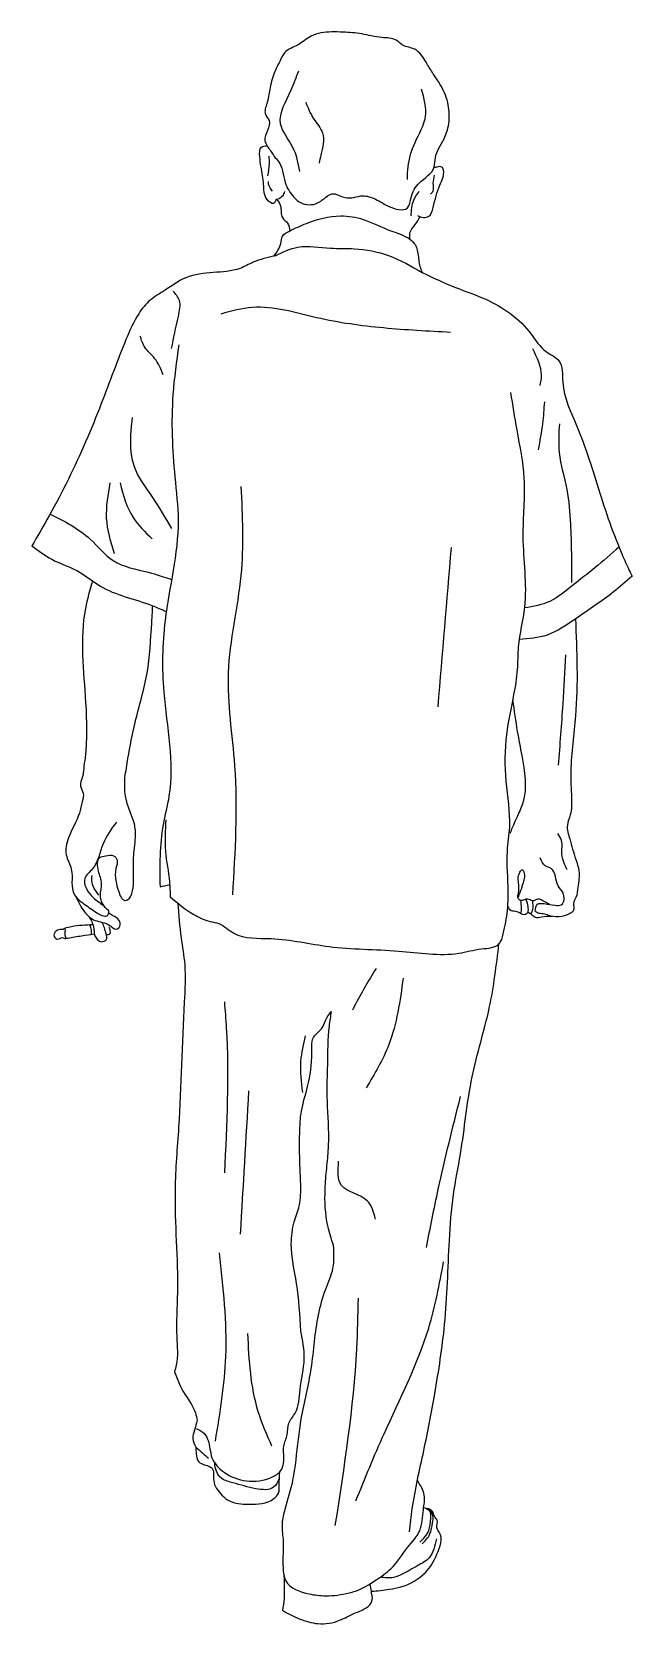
# Model space of a CAD drawing. Header units: metres. Extents: x -309 to 349, y -1 to 1744.
import ezdxf

# ---------------------------------------------------------------- set-up
doc = ezdxf.new("R2010")
doc.units = ezdxf.units.M
doc.layers.add('ceco.net 237', color=7, linetype='Continuous')

msp = doc.modelspace()

# ---------------------------------------------------------------- linework, layer by layer
at = {"layer": 'ceco.net 237'}
for points, knots in [([(-21.9, 1562.7), (-26.3, 1567.1), (-31.7, 1576.8), (-33.8, 1590.9), (-37.5, 1601.1), (-43.7, 1607.1), (-47.8, 1615), (-59, 1626.8), (-43.6, 1643), (-55.7, 1654.3), (-50.2, 1666.8), (-48.4, 1681.5), (-44.5, 1697.6), (-37.7, 1710.2), (-32.1, 1723.8), (-16.5, 1728.6), (-2.3, 1741.6), (16, 1744.1), (34.5, 1743.3), (53.2, 1742.3), (71.8, 1736.6), (88.8, 1737.4), (98.1, 1727.1), (113.4, 1726.4), (122.2, 1711.9), (130, 1698.7), (139.7, 1684.9), (147.8, 1667.2), (149.3, 1645.9), (143.6, 1625.2), (132.1, 1610.5), (133.2, 1590.2), (115, 1580.4), (106.2, 1565.2), (104, 1545), (80.4, 1551.9), (67.5, 1561.7), (52.6, 1565.3), (40.4, 1560.6), (30.2, 1563), (20.8, 1567.9), (11.6, 1561.7), (1.3, 1552.7), (-14.4, 1554.7), (-20.3, 1561), (-21.9, 1562.7)], [0, 0, 0, 0, 18.546892, 31.819863, 42.979491, 49.93202, 57.338814, 70.089557, 92.77522, 100.559838, 112.703079, 128.147064, 146.885335, 161.02228, 171.750013, 188.938224, 206.129284, 228.851655, 241.381034, 262.133112, 284.426648, 300.334539, 309.286877, 323.545747, 342.180421, 355.380747, 370.620864, 392.373746, 412.945495, 433.224568, 455.841854, 466.255377, 490.245794, 508.230822, 520.418075, 541.554169, 559.702762, 573.951554, 584.169114, 597.924993, 604.261203, 614.127498, 627.187136, 645.891454, 653.007147, 653.007147, 653.007147, 653.007147]), ([(-15.3, 1590.9), (-17, 1599.8), (-20.7, 1618.3), (-44.5, 1645.1), (-25.9, 1675.4), (-19.1, 1694.2), (-16.6, 1701.2)], [0, 0, 0, 0, 27.2473, 56.63249, 95.366448, 117.989952, 117.989952, 117.989952, 117.989952]), ([(117.5, 1681.4), (120.4, 1671), (126.3, 1650.3), (109.8, 1623.5), (102.4, 1600.4), (102.2, 1586.6), (102.2, 1581.9)], [0, 0, 0, 0, 30.936718, 61.851254, 89.098557, 103.143659, 103.143659, 103.143659, 103.143659]), ([(-8.9, 1666.7), (-6.4, 1660.4), (-1.6, 1648.5), (13.8, 1632.1), (8.6, 1613.5), (6.4, 1602.7), (5.8, 1599.8)], [0, 0, 0, 0, 20.541676, 38.597118, 62.907344, 72.039043, 72.039043, 72.039043, 72.039043]), ([(-40.9, 1560.8), (-41.8, 1558.6), (-43.9, 1553.3), (-55.5, 1562.6), (-54.1, 1577.3), (-57.7, 1593.5), (-59.3, 1606), (-59.9, 1618.3), (-53.6, 1618.7), (-51.2, 1618.8)], [0, 0, 0, 0, 5.856995, 14.069078, 31.051286, 50.256065, 61.950488, 72.30343, 78.73763, 78.73763, 78.73763, 78.73763]), ([(-50.3, 1586), (-49.5, 1590.4), (-48.2, 1597.5), (-48.7, 1604.7), (-48.9, 1607.4)], [0, 0, 0, 0, 13.32817, 21.507412, 21.507412, 21.507412, 21.507412]), ([(113.4, 1542.7), (115.6, 1541.6), (119.5, 1539.8), (128.2, 1541.4), (132.3, 1556.9), (135.6, 1573.1), (144, 1587.5), (140.4, 1596.8), (135.5, 1595.6), (132.7, 1595.1), (131.5, 1594.8)], [0, 0, 0, 0, 7.046951, 12.875227, 23.719005, 49.23807, 66.277653, 69.930684, 74.883333, 78.674649, 78.674649, 78.674649, 78.674649]), ([(-45.4, 1569.2), (-47.2, 1571.7), (-49.4, 1574.9), (-49.8, 1578.7), (-49.8, 1579.6)], [0, 0, 0, 0, 8.882028, 11.422769, 11.422769, 11.422769, 11.422769]), ([(132, 1586.9), (131.2, 1584), (129.7, 1578.2), (131.8, 1570.1), (128.8, 1566.9), (127.8, 1565.9)], [0, 0, 0, 0, 9.271819, 17.932649, 21.991232, 21.991232, 21.991232, 21.991232]), ([(-40.9, 1560.8), (-38.7, 1557.7), (-34.8, 1551.8), (-37.1, 1540.5), (-27.5, 1534.5), (-26.6, 1528.8), (-26.4, 1525.7)], [0, 0, 0, 0, 7.841148, 20.83109, 29.106968, 37.874485, 37.874485, 37.874485, 37.874485]), ([(-32.2, 1568.9), (-32.7, 1567), (-33.9, 1563.3), (-37.3, 1561.4), (-39.1, 1560.4)], [0, 0, 0, 0, 5.504602, 11.370795, 11.370795, 11.370795, 11.370795]), ([(106.5, 1542.2), (106.9, 1548.1), (107.6, 1557.9), (113.2, 1565.9), (115.4, 1569.1)], [0, 0, 0, 0, 17.323994, 28.865814, 28.865814, 28.865814, 28.865814]), ([(-43.8, 1498), (-40.6, 1502.2), (-35.7, 1508.8), (-35.6, 1521.1), (-23, 1527.4), (-3.2, 1536.5), (24.9, 1544.4), (57, 1538.8), (80.1, 1526.4), (100.2, 1520.8), (111.8, 1511.5), (114.7, 1499.5), (115.2, 1488.4), (117.8, 1482.3), (118.7, 1480.1)], [0, 0, 0, 0, 15.594071, 24.137806, 33.484888, 53.87703, 92.423307, 117.304885, 149.819978, 170.419273, 179.39744, 192.790605, 205.608819, 212.638001, 212.638001, 212.638001, 212.638001]), ([(105.4, 1516.4), (105.1, 1518.6), (104.1, 1524.7), (111.4, 1532.1), (114.7, 1538.2), (116.4, 1541.4)], [0, 0, 0, 0, 7.516692, 17.783575, 28.585989, 28.585989, 28.585989, 28.585989]), ([(-42.5, 1498.3), (-34.2, 1502.3), (-15.1, 1511.7), (15.3, 1505.7), (48.4, 1507.1), (83.7, 1500.5), (106.7, 1487.1), (118.7, 1480.1)], [0, 0, 0, 0, 26.849323, 62.575503, 88.654326, 126.780103, 168.088408, 168.088408, 168.088408, 168.088408]), ([(-42.5, 1498.3), (-50.6, 1496.4), (-64, 1493.4), (-84.6, 1481.4), (-110.4, 1480.3), (-139.9, 1477.3), (-160.7, 1461.5), (-179.9, 1450.7), (-195, 1432.1), (-211.8, 1393.3), (-233.8, 1331.5), (-261.5, 1266.9), (-288.4, 1215.6), (-302.4, 1191.6), (-308.9, 1180.5)], [0, 0, 0, 0, 24.969821, 40.887169, 70.484927, 100.956363, 127.654579, 147.190749, 166.667025, 198.140921, 273.418131, 363.785499, 408.51172, 447.178429, 447.178429, 447.178429, 447.178429]), ([(118.7, 1480.1), (130.8, 1474.3), (153.6, 1463.4), (197.3, 1449.1), (232.7, 1424.4), (250.3, 1393.3), (273.6, 1384.2), (270.2, 1349.1), (293.3, 1304.7), (312.7, 1237.9), (331.8, 1182.4), (345.9, 1152.9), (348.7, 1147.2)], [0, 0, 0, 0, 40.245864, 75.65882, 138.343168, 163.516787, 180.957772, 204.606665, 254.587558, 332.76012, 411.613826, 430.649802, 430.649802, 430.649802, 430.649802]), ([(-155.8, 1396.8), (-153.5, 1408.2), (-150.1, 1425.3), (-144.5, 1448.5), (-151.3, 1456.4), (-154.1, 1459.7)], [0, 0, 0, 0, 35.871316, 53.460986, 65.714676, 65.714676, 65.714676, 65.714676]), ([(149.8, 1414.4), (125.2, 1415.7), (76, 1418.3), (4.2, 1428), (-55.6, 1447.3), (-90.2, 1437.7), (-101.8, 1434.5)], [0, 0, 0, 0, 73.521529, 147.745297, 218.783444, 254.198765, 254.198765, 254.198765, 254.198765]), ([(-165.1, 1368), (-167.6, 1374.4), (-172.2, 1385.8), (-185.9, 1396.5), (-188.8, 1406), (-190.2, 1410.3)], [0, 0, 0, 0, 20.184624, 36.42901, 49.597478, 49.597478, 49.597478, 49.597478]), ([(-147.9, 1400.8), (-150.5, 1382.6), (-157.3, 1334.6), (-154.4, 1270), (-144.2, 1187.4), (-165.6, 1109.6), (-167.1, 1008.4), (-150.2, 932.7), (-169.3, 863.2), (-168.8, 829.8), (-168.5, 807)], [0, 0, 0, 0, 55.286301, 145.167232, 193.080651, 303.552457, 382.015901, 496.385037, 528.32156, 596.171164, 596.171164, 596.171164, 596.171164]), ([(239.4, 1396.6), (244.3, 1387.1), (251, 1373.9), (248.2, 1359.9), (247.4, 1356.1)], [0, 0, 0, 0, 30.586391, 42.237564, 42.237564, 42.237564, 42.237564]), ([(206, 749), (208, 757.5), (212.1, 774.8), (213.9, 807.4), (210, 840), (217, 880.2), (209.1, 922.8), (209.3, 971.8), (218.6, 1012), (223.9, 1044), (223.4, 1076.4), (236.4, 1124.1), (226.1, 1186.2), (233.9, 1251.3), (222.9, 1303.6), (218, 1335), (215.8, 1348.7)], [0, 0, 0, 0, 26.188701, 53.280592, 97.291305, 124.056498, 174.317937, 225.707404, 269.972071, 297.894726, 322.741254, 366.703222, 444.1828, 507.941499, 561.557643, 603.255794, 603.255794, 603.255794, 603.255794]), ([(252.5, 1338.5), (252, 1330.5), (250.8, 1312.8), (247.5, 1295.5), (245.7, 1285.9)], [0, 0, 0, 0, 23.959029, 53.006438, 53.006438, 53.006438, 53.006438]), ([(-155.5, 1199.6), (-162.2, 1211), (-175.7, 1233.9), (-204, 1270.5), (-200.6, 1302.9), (-198.6, 1321.3)], [0, 0, 0, 0, 39.92396, 80.039496, 133.288591, 133.288591, 133.288591, 133.288591]), ([(282.5, 1140.3), (282.6, 1161.7), (282.6, 1195.7), (278.6, 1243.5), (267.5, 1279.4), (268.7, 1303.9), (269.3, 1314.4)], [0, 0, 0, 0, 64.16808, 102.069391, 143.614442, 175.185227, 175.185227, 175.185227, 175.185227]), ([(-218.5, 1171.9), (-222.4, 1184.8), (-230, 1210.3), (-225.3, 1236.6), (-223, 1249.4)], [0, 0, 0, 0, 39.981702, 78.686602, 78.686602, 78.686602, 78.686602]), ([(-212.2, 1249.4), (-208.7, 1236.1), (-202.5, 1212.3), (-184.8, 1195.6), (-177.1, 1188.3)], [0, 0, 0, 0, 40.495209, 71.780103, 71.780103, 71.780103, 71.780103]), ([(-88.8, 798.1), (-85.9, 845.2), (-81, 926.5), (-100.8, 1043.5), (-74.7, 1144.5), (-78, 1213), (-79.5, 1245.5)], [0, 0, 0, 0, 141.432051, 243.672234, 351.216914, 448.583247, 448.583247, 448.583247, 448.583247]), ([(-288.8, 1215.4), (-273.3, 1207.5), (-247.4, 1194.4), (-220.7, 1159.1), (-185.3, 1153.5), (-164.1, 1146.4), (-155.8, 1143.6)], [0, 0, 0, 0, 51.907851, 86.121275, 126.917533, 153.561109, 153.561109, 153.561109, 153.561109]), ([(-308.9, 1180.5), (-301.8, 1175.2), (-285.5, 1163.1), (-257.3, 1154.4), (-226, 1127.8), (-190.6, 1121.4), (-166.8, 1110.8), (-161.6, 1108.5)], [0, 0, 0, 0, 26.343925, 60.655375, 86.671305, 147.659288, 164.681005, 164.681005, 164.681005, 164.681005]), ([(334.2, 1179.2), (325.7, 1171.6), (309.2, 1156.7), (283.6, 1137.7), (260.1, 1117.4), (240.6, 1114.1), (231, 1112.5)], [0, 0, 0, 0, 34.33782, 66.357826, 96.393923, 124.826167, 124.826167, 124.826167, 124.826167]), ([(-242.4, 1142.1), (-245.4, 1132.1), (-258, 1089), (-249.4, 1022.9), (-248.3, 964.4), (-252.1, 937.4), (-252.8, 927), (-257.7, 917.8), (-251, 909.3), (-254.2, 898.9), (-257.3, 882), (-268.7, 864.8), (-273.7, 842.1), (-261.5, 823.4), (-268, 802.6), (-254.5, 789.7), (-245.3, 783.9), (-236.9, 777.4), (-231.5, 774.9), (-224.8, 774.5), (-224.7, 778.4), (-224.7, 780.5)], [0, 0, 0, 0, 31.102331, 134.225462, 194.773438, 206.96589, 215.372909, 226.48817, 234.485869, 243.984366, 256.891884, 286.609498, 305.191831, 321.980073, 350.131326, 358.690453, 375.591051, 383.240005, 389.990448, 394.389622, 399.680097, 399.680097, 399.680097, 399.680097]), ([(348.7, 1147.2), (342, 1141.4), (322.5, 1124.3), (291, 1103.8), (258.1, 1080.5), (235.6, 1078.6), (225.2, 1077.8)], [0, 0, 0, 0, 26.606913, 77.516548, 113.643364, 144.249597, 144.249597, 144.249597, 144.249597]), ([(-207, 926.4), (-205.9, 933.5), (-202.7, 953.8), (-195.4, 992.2), (-180.4, 1040.6), (-178.5, 1081.5), (-176.9, 1106.2), (-176.6, 1112.4), (-176.5, 1114.9)], [0, 0, 0, 0, 21.45171, 61.752189, 117.26128, 172.543155, 183.969483, 191.319949, 191.319949, 191.319949, 191.319949]), ([(286.6, 1100.5), (288.1, 1065), (290.4, 1009.4), (280.4, 944.1), (282.2, 908), (282.6, 887.7), (275.9, 873.4), (281.4, 856.5), (285.4, 840.3), (292.1, 822.9), (289.2, 808.6), (288.5, 796.4), (283.3, 788.9), (286.3, 781.3), (278.4, 775.7), (268.9, 773.3), (258.5, 774.4), (251.5, 777.8), (246, 777.1), (243.6, 779.3), (242.6, 780.1)], [0, 0, 0, 0, 106.278294, 166.771236, 196.600294, 215.045089, 226.899812, 241.936928, 265.380503, 278.43465, 296.380902, 308.004803, 314.682948, 322.370367, 327.812305, 340.462913, 352.225783, 357.956789, 363.715099, 367.379447, 367.379447, 367.379447, 367.379447]), ([(268, 940), (269.8, 962.4), (273.1, 1002.8), (275, 1043.2), (275.9, 1061.1)], [0, 0, 0, 0, 67.572978, 121.414968, 121.414968, 121.414968, 121.414968]), ([(215.1, 865.7), (217.7, 871.8), (222.3, 882.9), (235.3, 909.6), (229.9, 942.9), (222.5, 979.6), (219.7, 1000.1), (218.1, 1011.6)], [0, 0, 0, 0, 19.81526, 36.129496, 87.89242, 114.674379, 149.612242, 149.612242, 149.612242, 149.612242]), ([(-224.7, 780.5), (-227.3, 783), (-232, 787.6), (-234.8, 798.7), (-230.7, 811.1), (-236.8, 823.3), (-238.2, 839.4), (-227.3, 840.9), (-219.7, 842.7), (-213.8, 835.3), (-218.1, 825.6), (-217.3, 813.7), (-214.3, 802.8), (-210.1, 790.8), (-200.9, 793.3), (-196.5, 808.1), (-198.2, 826.4), (-197.2, 846.4), (-194.8, 862.1), (-195.9, 877), (-202.7, 892), (-207.6, 908.8), (-207.2, 920.5), (-207, 926.4)], [0, 0, 0, 0, 10.594443, 19.330464, 33.167296, 46.76545, 61.879568, 68.425764, 77.204756, 83.223401, 92.391772, 106.171651, 117.490305, 130.274426, 132.859734, 143.935196, 169.946067, 190.977029, 202.944532, 217.718271, 234.659288, 252.132496, 269.6745, 269.6745, 269.6745, 269.6745]), ([(-216.3, 877.8), (-221.8, 870.2), (-233.3, 854.5), (-236.4, 829.8), (-255.8, 815.2), (-244.8, 796), (-234.7, 789.4), (-230.1, 786.3)], [0, 0, 0, 0, 27.759838, 57.715427, 71.28454, 91.551297, 108.816324, 108.816324, 108.816324, 108.816324]), ([(-162.1, 880.3), (-162.8, 868.8), (-164.1, 845.9), (-158, 818.1), (-157.5, 801.3), (-157.4, 795.9)], [0, 0, 0, 0, 34.493068, 68.472604, 84.746251, 84.746251, 84.746251, 84.746251]), ([(277.6, 825.5), (274.9, 831), (269.9, 841.2), (273.4, 856.1), (268.9, 862.9), (267.3, 865.4)], [0, 0, 0, 0, 17.996851, 33.237193, 41.857776, 41.857776, 41.857776, 41.857776]), ([(242.6, 780.1), (242.9, 783.3), (243.4, 789.4), (254.6, 788.3), (262, 786.7), (274.3, 785.8), (275.2, 800.7), (263.7, 809.3), (265.8, 826.9), (251.5, 829.2), (249.3, 835.2), (248.1, 838.6)], [0, 0, 0, 0, 8.002808, 15.486507, 27.397787, 34.294486, 47.385588, 56.964324, 77.21494, 84.76897, 94.794486, 94.794486, 94.794486, 94.794486]), ([(226.6, 791.7), (225.4, 792.5), (222.6, 794.4), (224.7, 801.4), (224.7, 810.8), (222.7, 818.8), (228.4, 826.9), (232, 818.8), (229.6, 812.5), (226.8, 803.3), (225, 798.7), (223.7, 795.5)], [0, 0, 0, 0, 3.847862, 9.463286, 18.886988, 32.353602, 36.301909, 38.964745, 52.76286, 57.340952, 67.689499, 67.689499, 67.689499, 67.689499]), ([(-235.5, 797.8), (-237.9, 800.9), (-241.9, 806.1), (-243.6, 814.1), (-243.2, 818), (-243, 819.2)], [0, 0, 0, 0, 11.617309, 19.643448, 23.434139, 23.434139, 23.434139, 23.434139]), ([(-260.7, 795.9), (-258, 790.3), (-253.2, 780), (-239.7, 767.9), (-225.7, 768.2), (-217.8, 758.7), (-210.9, 763.6), (-212.9, 771.7), (-219.3, 774.5), (-223, 776.9), (-224.4, 777.8)], [0, 0, 0, 0, 18.864505, 33.984188, 50.885147, 58.845334, 64.07986, 70.890807, 79.182747, 84.189895, 84.189895, 84.189895, 84.189895]), ([(-157.4, 795.9), (-149.1, 788.9), (-135.9, 777.8), (-117, 769.1), (-100.6, 766.8), (-82.9, 748.7), (-38, 752.7), (20.2, 737.8), (89, 739), (146.5, 729.3), (181, 739.6), (200.9, 739.8), (205.1, 747.5), (206, 749)], [0, 0, 0, 0, 32.29421, 51.677994, 61.496028, 81.059666, 122.373091, 186.47705, 262.804567, 328.741225, 354.19769, 374.505833, 379.657427, 379.657427, 379.657427, 379.657427]), ([(-148.8, 788.7), (-147.9, 776.2), (-146.5, 753.7), (-139.7, 718), (-144.3, 648.4), (-145.5, 566.4), (-155, 460.4), (-147.1, 383.5), (-151.5, 319.6), (-148.3, 290.1), (-152, 277.8), (-152.7, 275.5)], [0, 0, 0, 0, 37.760625, 67.401187, 108.643049, 245.870145, 314.11442, 427.273451, 475.789609, 506.931188, 514.176545, 514.176545, 514.176545, 514.176545]), ([(260.9, 774.4), (257.2, 774.4), (251.1, 774.3), (241.4, 771.2), (235.5, 780.9), (230.9, 774.7), (225.3, 778.8), (220.5, 780), (214.2, 780.5), (212.9, 784), (212.6, 786.9)], [0, 0, 0, 0, 11.916341, 18.463832, 28.733091, 31.078646, 37.932366, 44.096361, 47.526826, 55.372417, 55.372417, 55.372417, 55.372417]), ([(258.6, 787.4), (256.7, 788.4), (252.5, 790.6), (245.9, 795), (239.6, 789.9), (234.9, 794.5), (230.4, 792.3), (227.8, 791.9), (226.6, 791.7)], [0, 0, 0, 0, 6.504403, 14.642966, 20.607015, 26.078269, 30.318464, 34.132362, 34.132362, 34.132362, 34.132362]), ([(226.9, 777.5), (227.2, 779.4), (227.9, 784.1), (227.1, 788.9), (226.6, 791.7)], [0, 0, 0, 0, 5.797947, 14.305311, 14.305311, 14.305311, 14.305311]), ([(234.9, 778.4), (235, 780.7), (235.1, 785.5), (233.6, 790.4), (232.5, 792.9), (232.4, 793.2)], [0.299402, 0.299402, 0.299402, 0.299402, 7.115742, 14.648189, 15.461619, 15.461619, 15.461619, 15.461619]), ([(238, 777.3), (239, 779.5), (241.1, 783.6), (239.9, 788.5), (239.9, 791), (239.9, 791.5)], [0, 0, 0, 0, 7.026417, 13.248786, 14.595194, 14.595194, 14.595194, 14.595194]), ([(-246.4, 774.3), (-244.2, 770.6), (-240.4, 764), (-241.3, 753.1), (-234.4, 745.2), (-225.8, 748.4), (-228, 758.1), (-230.1, 764), (-231.5, 767.9)], [0, 0, 0, 0, 12.421474, 22.449565, 31.99437, 37.635673, 44.171546, 57.267638, 57.267638, 57.267638, 57.267638]), ([(-273, 761.3), (-273.5, 760.9), (-274.9, 759.7), (-278, 760.6), (-281.2, 759.2), (-283.9, 757.1), (-285.4, 753.1), (-281.3, 747.6), (-276.5, 752), (-273.8, 750.6), (-272.6, 750), (-272.2, 749.8)], [0.303281, 0.303281, 0.303281, 0.303281, 2.278998, 5.588348, 8.688752, 12.595588, 15.539266, 20.85705, 27.039977, 29.134141, 30.285431, 30.285431, 30.285431, 30.285431]), ([(-242, 765.1), (-249.9, 764.9), (-260.4, 764.6), (-270.5, 762), (-273, 761.3)], [0, 0, 0, 0, 23.554364, 31.311341, 31.311341, 31.311341, 31.311341]), ([(-271.2, 750), (-271.3, 750.7), (-273, 753.8), (-272.1, 757), (-272.2, 759.9), (-272.3, 761.5)], [32.12117, 32.12117, 32.12117, 32.12117, 34.908983, 38.581848, 43.340049, 43.340049, 43.340049, 43.340049]), ([(-240.3, 754.9), (-245, 754.2), (-254.8, 752.8), (-265.4, 751.2), (-271.3, 750), (-272.2, 749.8)], [0, 0, 0, 0, 14.173116, 29.715868, 32.245692, 32.245692, 32.245692, 32.245692]), ([(-243.6, 754.4), (-243.5, 756.1), (-243.3, 759.7), (-244.6, 763.2), (-245.3, 765)], [0, 0, 0, 0, 4.908071, 10.816768, 10.816768, 10.816768, 10.816768]), ([(-226.4, 754.7), (-225.4, 754.6), (-222.5, 754.2), (-222.8, 759.6), (-224, 761.9), (-224.5, 762.8)], [0, 0, 0, 0, 2.576854, 7.660599, 10.840548, 10.840548, 10.840548, 10.840548]), ([(104.9, 100.1), (105.8, 108.5), (109, 138.5), (120.8, 188.4), (133.6, 255.6), (145.5, 332.2), (147.3, 405.5), (151.7, 468), (164, 527.2), (169.9, 596.8), (194.1, 671.6), (200, 720.8), (202.8, 744.3)], [0, 0, 0, 0, 25.322112, 90.409381, 153.525611, 230.610036, 322.698623, 373.143731, 418.318042, 503.9828, 581.811897, 652.52836, 652.52836, 652.52836, 652.52836]), ([(68.1, 717.4), (59.8, 703.7), (50.8, 688.7), (43, 673), (42.4, 671.6)], [0, 0, 0, 0, 48.016367, 52.518722, 52.518722, 52.518722, 52.518722]), ([(97.8, 706.9), (94.4, 681.9), (88.6, 639), (66.6, 602), (57.5, 586.6)], [0, 0, 0, 0, 74.626134, 127.987516, 127.987516, 127.987516, 127.987516]), ([(-97.6, 493.5), (-95, 546.5), (-92, 609), (-96.9, 671.3), (-97.6, 680.8)], [0, 0, 0, 0, 158.853494, 187.436111, 187.436111, 187.436111, 187.436111]), ([(-14.1, 320), (-15.2, 337.5), (-17.2, 369.5), (-26.5, 409), (-22.9, 438.1), (-14.3, 458.7), (-14.2, 484.6), (-15.9, 513.1), (-15.6, 539.9), (-13.9, 564.4), (-5, 591.2), (-1.2, 617.8), (-3.2, 642.9), (9.7, 650.4), (12.5, 661.4), (16.8, 667.3), (19, 670.2)], [0, 0, 0, 0, 52.407105, 96.191595, 120.527976, 138.943002, 162.443687, 197.038292, 225.015786, 242.622755, 270.595102, 308.179922, 326.490147, 337.689285, 348.312865, 359.348155, 359.348155, 359.348155, 359.348155]), ([(19, 670.2), (18.2, 664.9), (15, 645.6), (15.2, 614.5), (13.4, 573.3), (16.8, 539.2), (15.2, 512.7), (13.3, 494.5), (11.2, 469.8), (12.3, 440.9), (18.9, 421.2), (21.2, 414.2)], [0, 0, 0, 0, 16.278552, 58.529354, 93.020816, 139.976206, 160.925041, 172.288716, 194.966678, 235.561149, 257.387726, 257.387726, 257.387726, 257.387726]), ([(-12.1, 581.6), (-13.5, 593), (-16.1, 613.9), (-11.2, 634.3), (-9, 643.5)], [0, 0, 0, 0, 34.281271, 62.415631, 62.415631, 62.415631, 62.415631]), ([(123.4, 411.7), (127.5, 432.9), (138.4, 488.4), (152.2, 543.2), (160.7, 577)], [0, 0, 0, 0, 64.996127, 169.514616, 169.514616, 169.514616, 169.514616]), ([(67.4, 442.6), (65.5, 450.2), (60.8, 469.1), (24.4, 473.3), (26.3, 495.9), (27.2, 506.2)], [0, 0, 0, 0, 22.235144, 54.791317, 81.712406, 81.712406, 81.712406, 81.712406]), ([(-107.8, 199.5), (-102.7, 230.4), (-91.4, 298.7), (-99.1, 367.7), (-103.3, 405.6)], [0, 0, 0, 0, 93.436915, 206.983598, 206.983598, 206.983598, 206.983598]), ([(21.2, 414.2), (21.7, 405.6), (22.7, 388.7), (7.2, 355.4), (0.9, 318.1), (-3.3, 270.2), (-15, 227.7), (-18.7, 186.2), (-23.3, 152.8), (-30.3, 130.2), (-36, 108.8), (-32.4, 87.2), (-34.8, 66.6), (-31.7, 40.1), (-8.3, 31.7), (15.3, 29.1), (32.7, 31.4), (51.6, 36.5), (66.7, 46.3), (88, 60.4), (100.2, 81.6), (118.9, 100.3), (119, 121.8), (123.1, 141.2), (116.8, 151), (113.4, 156.2)], [0, 0, 0, 0, 25.449095, 49.947404, 108.230821, 138.102138, 194.230126, 239.649988, 262.814515, 295.274384, 310.838144, 328.163748, 359.702845, 374.270386, 403.447032, 421.89347, 447.539447, 454.953955, 480.47205, 500.834688, 530.561605, 553.160158, 576.523186, 592.645107, 610.229584, 610.229584, 610.229584, 610.229584]), ([(46.1, 134.1), (56.1, 158.7), (81.8, 222), (125.3, 305.6), (137.6, 371.3), (142.2, 395.8)], [0, 0, 0, 0, 79.534463, 205.314116, 279.546727, 279.546727, 279.546727, 279.546727]), ([(23.5, 107), (33.6, 171.4), (46.5, 254), (48.4, 337.5), (48.9, 355.9)], [0, 0, 0, 0, 195.146111, 250.394633, 250.394633, 250.394633, 250.394633]), ([(-128.9, 213.1), (-125.8, 211.7), (-116.8, 207.6), (-114.1, 193.4), (-111.7, 177.4), (-97.6, 162.5), (-73.5, 153.6), (-50.7, 156.4), (-33.1, 167.3), (-32.5, 181.9), (-33.8, 195.3), (-27.9, 206), (-29.1, 219.8), (-16, 233.1), (-15.9, 258.9), (-8.2, 288.3), (-12.2, 309.9), (-14.1, 320)], [0, 0, 0, 0, 9.866989, 28.362991, 38.346556, 58.868282, 85.145732, 113.430891, 125.125619, 143.36178, 152.471364, 165.590792, 178.296628, 191.451043, 217.481237, 251.735426, 282.331451, 282.331451, 282.331451, 282.331451]), ([(-45.9, 193.8), (-51.4, 206.2), (-68.6, 245.3), (-70.8, 288.2), (-72.3, 317.4)], [0, 0, 0, 0, 40.611413, 127.235305, 127.235305, 127.235305, 127.235305]), ([(-152.7, 275.5), (-149.9, 268.1), (-143.9, 252.3), (-130.6, 236.7), (-128.4, 224.9), (-127.9, 222.1)], [0, 0, 0, 0, 23.617363, 50.657804, 59.135714, 59.135714, 59.135714, 59.135714]), ([(-127.9, 222.4), (-128.7, 218.7), (-130.2, 212), (-134.1, 201.8), (-130.8, 195.8), (-129.1, 192.6)], [0, 0, 0, 0, 11.465126, 20.814964, 30.997847, 30.997847, 30.997847, 30.997847]), ([(-129.1, 192.6), (-129.1, 190.4), (-129.2, 185.2), (-127.5, 176.2), (-119.2, 173.1), (-108.3, 170.3), (-111.9, 153.6), (-103.1, 142.1), (-90.2, 130.9), (-69.4, 129.9), (-48.7, 130.6), (-37.5, 142.4), (-38.1, 153.3), (-37.6, 161), (-37.4, 165.8)], [0, 0, 0, 0, 6.809081, 15.920709, 24.371425, 32.086346, 45.80199, 64.256027, 73.915247, 95.917263, 124.235938, 132.175382, 141.122343, 155.531157, 155.531157, 155.531157, 155.531157]), ([(-129.1, 192.6), (-126.5, 190.5), (-121.9, 186.6), (-117.5, 182.4), (-115.5, 180.6)], [0, 0, 0, 0, 10.038455, 18.194161, 18.194161, 18.194161, 18.194161]), ([(-37.8, 158.5), (-39.5, 154.8), (-44.3, 144.8), (-67, 146.9), (-84, 152.8), (-100.7, 156.6), (-107.5, 165.9), (-108.3, 172.3), (-108.6, 175.4)], [0, 0, 0, 0, 11.512471, 30.985923, 56.917823, 69.984271, 79.923544, 89.205918, 89.205918, 89.205918, 89.205918]), ([(63.2, 34.8), (69.7, 35.4), (80.6, 36.4), (101.4, 40.5), (122.7, 52.1), (135.1, 74.6), (142.5, 94.7), (133.1, 104.9), (137.1, 112.1), (131.4, 116.4), (130.7, 124.7), (124.2, 125.6), (120.2, 126.2)], [0, 0, 0, 0, 19.82754, 32.648539, 63.741335, 87.452689, 111.752707, 117.358095, 125.420892, 129.895147, 136.708536, 147.061366, 147.061366, 147.061366, 147.061366]), ([(116.2, 88.7), (120.1, 92.7), (127.3, 100), (127.8, 112.2), (128.8, 122.2), (124.4, 124.7), (122.2, 125.9)], [0, 0, 0, 0, 15.968346, 29.579032, 36.310011, 43.302733, 43.302733, 43.302733, 43.302733]), ([(118.7, 86.7), (121.9, 90.1), (128.2, 96.7), (129.9, 108.2), (131.3, 118), (128.3, 122.5), (126.7, 124.8)], [0, 0, 0, 0, 13.830184, 26.373008, 34.332511, 42.265612, 42.265612, 42.265612, 42.265612]), ([(134.3, 92.5), (132.7, 84.6), (130.1, 71.5), (112.2, 62.3), (99.8, 54.8), (86, 48.6), (77.7, 49.7), (72.7, 50.3)], [0, 0, 0, 0, 22.512476, 37.657979, 57.092626, 67.153122, 81.772983, 81.772983, 81.772983, 81.772983]), ([(-32.8, 52.1), (-32.4, 43.8), (-31.8, 30.9), (-33.7, 18.2), (-34.3, 13.8)], [0, 0, 0, 0, 24.935228, 38.464042, 38.464042, 38.464042, 38.464042]), ([(-34.3, 13.8), (-28.3, 10.6), (-16.1, 4.1), (5.2, -2.4), (27.4, 1.2), (45, 12), (62, 16.9), (64.8, 28.3), (63, 32.3), (63.1, 34.2), (63.2, 34.8)], [0, 0, 0, 0, 20.296114, 41.580408, 65.579413, 84.40234, 105.13751, 112.418357, 116.106657, 117.895624, 117.895624, 117.895624, 117.895624])]:
    msp.add_open_spline(points, degree=3, knots=knots, dxfattribs=at)
for points in [[(136.1, 1004.2), (141, 1062.3), (145.9, 1120.4), (150.7, 1178.6)], [(-168.5, 807), (-165, 807.7), (-161.5, 808.4), (-157.9, 809)], [(-80.3, 426.3), (-77.2, 478.6), (-74.2, 530.8), (-71.1, 583.1)], [(63.2, 34.8), (62.8, 37.3), (62.2, 40.2), (61.7, 43.1)]]:
    msp.add_open_spline(points, degree=3, dxfattribs=at)

doc.saveas('drawing.dxf')
